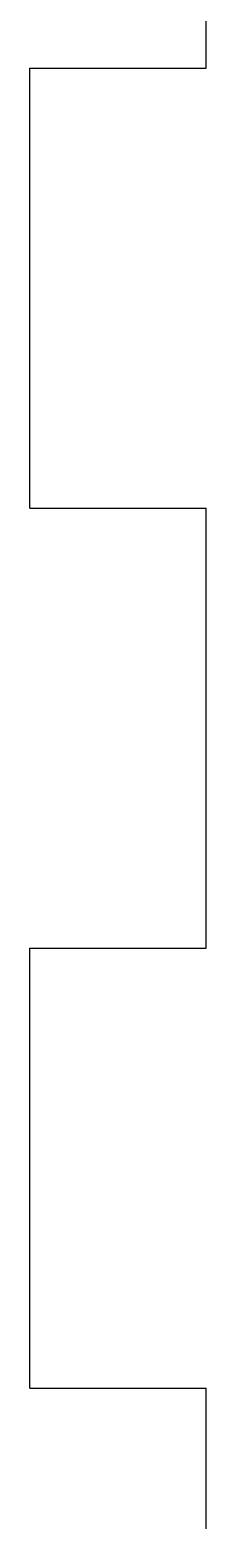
# Model space of a CAD drawing. Extents: x 22 to 258, y 18 to 262.
# Drawn here: x 130.92 to 133.91, y 67.83 to 93.14 of the extents above; entities that cross this region are included whole.
import ezdxf

# ---------------------------------------------------------------- set-up
doc = ezdxf.new("R2010")
doc.units = 0
doc.layers.add('cut', color=7, linetype='CONTINUOUS')

msp = doc.modelspace()

# ---------------------------------------------------------------- linework, layer by layer
at = {"layer": 'cut', "color": 1}
for points in [[(130.915844, 92.486162), (133.914455, 92.486162), (133.914441, 99.958348)], [(130.915844, 85.014434), (130.915844, 92.486268)], [(130.915844, 77.546164), (133.914455, 77.546164), (133.914441, 85.014469)], [(130.915844, 85.014434), (133.914455, 85.014434)], [(130.915844, 70.074436), (130.915844, 77.54627)], [(130.915844, 55.134086), (130.915844, 62.602391), (133.914455, 62.602356), (133.914441, 70.074542)], [(130.915844, 70.074436), (133.914455, 70.074436)]]:
    msp.add_lwpolyline(points, dxfattribs=at)

doc.saveas('drawing.dxf')
